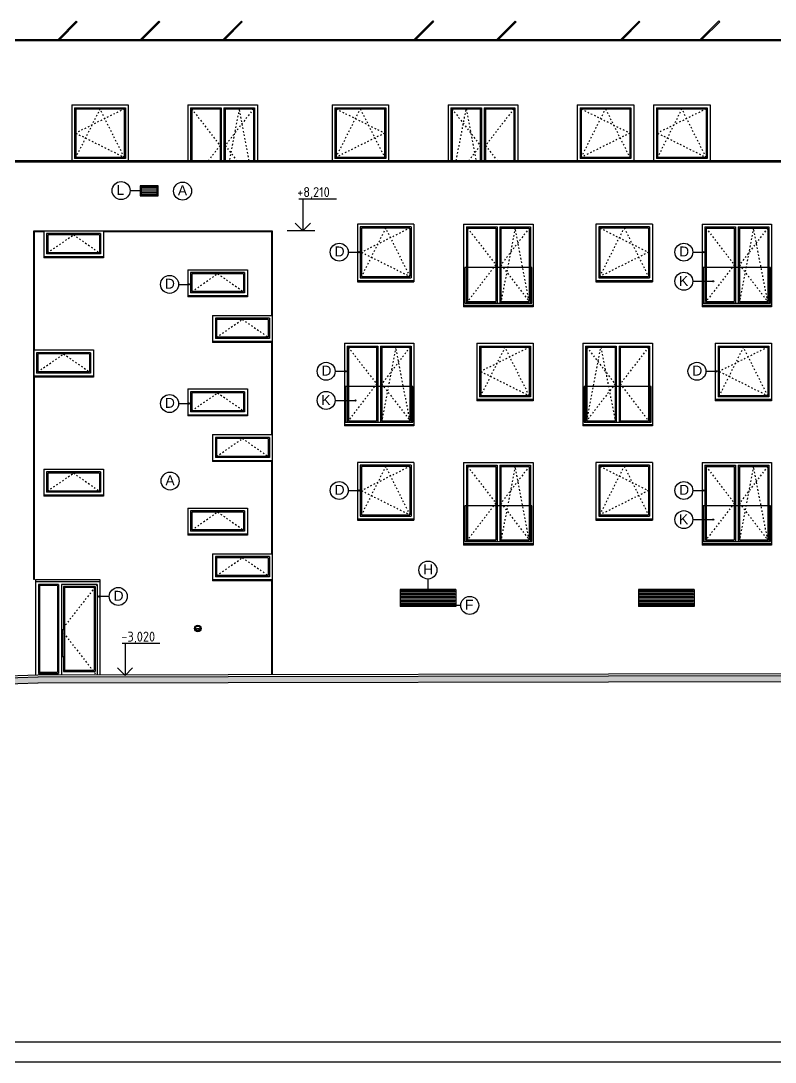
# Model space of a CAD drawing. Extents: x 3792242 to 5145247, y -1546315 to -1031918.
# Drawn here: x 4185303 to 4204283, y -1541362 to -1515147 of the extents above; entities that cross this region are included whole.
import ezdxf

# ---------------------------------------------------------------- set-up
doc = ezdxf.new("R2010")
doc.units = 0
doc.header["$MEASUREMENT"] = 0
doc.linetypes.add('ACAD_ISO03W100', pattern=[30, 12, -18])
for name, color, linetype in [('OKNÁ', 143, 'CONTINUOUS'), ('osi', 253, 'CONTINUOUS'), ('POZEMOK', 7, 'CONTINUOUS'), ('TENKÁ', 7, 'CONTINUOUS'), ('ZARIADENIE1', 145, 'CONTINUOUS'), ('ZZ-elektro', 221, 'CONTINUOUS')]:
    doc.layers.add(name, color=color, linetype=linetype)
doc.styles.add('ARIAL', font='arial.ttf')
doc.styles.add('STYLE1', font='isocp.shx')

msp = doc.modelspace()

# ---------------------------------------------------------------- hatches: boundary and pattern name
at = {"layer": 'TENKÁ', "ltscale": 0.25}
h = msp.add_hatch(color=256, dxfattribs=at)
h.dxf.hatch_style = 1
h.paths.add_polyline_path([(4188316.545, -1519435.5, 1), (4188316.545, -1519405.5, 1)])
h = msp.add_hatch(color=256, dxfattribs=at)
h.dxf.hatch_style = 1
h.paths.add_polyline_path([(4193805.045, -1520985.5, 1), (4193805.045, -1520955.5, 1)])
h = msp.add_hatch(color=256, dxfattribs=at)
h.dxf.hatch_style = 1
h.paths.add_polyline_path([(4202475.045, -1520985.5, 1), (4202475.045, -1520955.5, 1)])
h = msp.add_hatch(color=256, dxfattribs=at)
h.dxf.hatch_style = 1
h.paths.add_polyline_path([(4189535.045, -1521797, 1), (4189535.045, -1521767, 1)])
h = msp.add_hatch(color=256, dxfattribs=at)
h.dxf.hatch_style = 1
h.paths.add_polyline_path([(4202721.545, -1521718.913, 1), (4202721.545, -1521688.913, 1)])
h = msp.add_hatch(color=256, dxfattribs=at)
h.dxf.hatch_style = 1
h.paths.add_polyline_path([(4193475.045, -1523985.5, 1), (4193475.045, -1523955.5, 1)])
h = msp.add_hatch(color=256, dxfattribs=at)
h.dxf.hatch_style = 1
h.paths.add_polyline_path([(4202805.045, -1523985.5, 1), (4202805.045, -1523955.5, 1)])
h = msp.add_hatch(color=256, dxfattribs=at)
h.dxf.hatch_style = 1
h.paths.add_polyline_path([(4189535.045, -1524797, 1), (4189535.045, -1524767, 1)])
h = msp.add_hatch(color=256, dxfattribs=at)
h.dxf.hatch_style = 1
h.paths.add_polyline_path([(4193721.545, -1524718.913, 1), (4193721.545, -1524688.913, 1)])
h = msp.add_hatch(color=256, dxfattribs=at)
h.dxf.hatch_style = 1
h.paths.add_polyline_path([(4193805.045, -1526985.5, 1), (4193805.045, -1526955.5, 1)])
h = msp.add_hatch(color=256, dxfattribs=at)
h.dxf.hatch_style = 1
h.paths.add_polyline_path([(4202475.045, -1526985.5, 1), (4202475.045, -1526955.5, 1)])
h = msp.add_hatch(color=256, dxfattribs=at)
h.dxf.hatch_style = 1
h.paths.add_polyline_path([(4202721.545, -1527718.913, 1), (4202721.545, -1527688.913, 1)])
h = msp.add_hatch(color=256, dxfattribs=at)
h.dxf.hatch_style = 1
h.paths.add_polyline_path([(4187263.583, -1529653.48, -1), (4187263.583, -1529623.48, -1)])
h = msp.add_hatch(color=256, dxfattribs=at)
h.dxf.hatch_style = 1
h.paths.add_polyline_path([(4195529.314, -1529463.77, 1), (4195559.314, -1529463.77, 1)])
h = msp.add_hatch(color=256, dxfattribs=at)
h.dxf.hatch_style = 1
h.paths.add_polyline_path([(4196106.912, -1529878.77, -1), (4196106.912, -1529848.77, -1)])
at = {"layer": 'TENKÁ'}
h = msp.add_hatch(color=256, dxfattribs=at)
h.dxf.hatch_style = 1
h.paths.add_polyline_path([(4185737.282, -1531823.765), (4189524.862, -1531816.231), (4189524.862, -1531666.231), (4185735.056, -1531673.769), (4152154.309, -1532603.77), (4149572.724, -1532603.77), (4149572.724, -1532753.77), (4152156.386, -1532753.77)])
h = msp.add_hatch(color=256, dxfattribs=at)
h.dxf.hatch_style = 1
h.paths.add_polyline_path([(4189524.862, -1531666.231), (4189524.862, -1531816.231), (4223236.85, -1531749.176), (4223236.85, -1531599.176), (4218604.314, -1531608.39)])

# ---------------------------------------------------------------- linework, layer by layer
at = {"layer": 'OKNÁ'}
for p, q in [((4186684.314, -1517363.77), (4187904.314, -1517363.77)), ((4186684.314, -1517363.77), (4186684.314, -1518583.77)), ((4187904.314, -1517363.77), (4187904.314, -1518583.77)), ((4189604.314, -1517363.77), (4190314.314, -1517363.77)), ((4189604.314, -1517363.77), (4189604.314, -1518663.77)), ((4190314.314, -1517363.77), (4190314.314, -1518663.77)), ((4190444.314, -1517363.77), (4191154.314, -1517363.77)), ((4190444.314, -1517363.77), (4190444.314, -1518663.77)), ((4191154.314, -1517363.77), (4191154.314, -1518663.77)), ((4193234.314, -1517363.77), (4194454.314, -1517363.77)), ((4193234.314, -1517363.77), (4193234.314, -1518583.77)), ((4194454.314, -1517363.77), (4194454.314, -1518583.77)), ((4196154.314, -1517363.77), (4196864.314, -1517363.77)), ((4196154.314, -1517363.77), (4196154.314, -1518663.77)), ((4196864.314, -1517363.77), (4196864.314, -1518663.77)), ((4196994.314, -1517363.77), (4197704.314, -1517363.77)), ((4196994.314, -1517363.77), (4196994.314, -1518663.77)), ((4197704.314, -1517363.77), (4197704.314, -1518663.77)), ((4199404.314, -1517363.77), (4200624.314, -1517363.77)), ((4199404.314, -1517363.77), (4199404.314, -1518583.77)), ((4200624.314, -1517363.77), (4200624.314, -1518583.77)), ((4201324.314, -1517363.77), (4202544.314, -1517363.77)), ((4201324.314, -1517363.77), (4201324.314, -1518583.77)), ((4202544.314, -1517363.77), (4202544.314, -1518583.77)), ((4187904.314, -1518583.77), (4186684.314, -1518583.77)), ((4194454.314, -1518583.77), (4193234.314, -1518583.77)), ((4200624.314, -1518583.77), (4199404.314, -1518583.77)), ((4202544.314, -1518583.77), (4201324.314, -1518583.77)), ((4195094.314, -1520363.77), (4193874.314, -1520363.77)), ((4193874.314, -1520363.77), (4193874.314, -1521583.77)), ((4195094.314, -1520363.77), (4195094.314, -1521583.77)), ((4196544.314, -1520363.77), (4197254.314, -1520363.77)), ((4196544.314, -1520363.77), (4196544.314, -1522213.77)), ((4197254.314, -1520363.77), (4197254.314, -1522213.77)), ((4197384.314, -1520363.77), (4198094.314, -1520363.77)), ((4197384.314, -1520363.77), (4197384.314, -1522213.77)), ((4198094.314, -1520363.77), (4198094.314, -1522213.77)), ((4201094.314, -1520363.77), (4199874.314, -1520363.77)), ((4199874.314, -1520363.77), (4199874.314, -1521583.77)), ((4201094.314, -1520363.77), (4201094.314, -1521583.77)), ((4202544.314, -1520363.77), (4203254.314, -1520363.77)), ((4202544.314, -1520363.77), (4202544.314, -1522213.77)), ((4203254.314, -1520363.77), (4203254.314, -1522213.77)), ((4203384.314, -1520363.77), (4204094.314, -1520363.77)), ((4203384.314, -1520363.77), (4203384.314, -1522213.77)), ((4204094.314, -1520363.77), (4204094.314, -1522213.77)), ((4193874.314, -1521583.77), (4195094.314, -1521583.77)), ((4199874.314, -1521583.77), (4201094.314, -1521583.77)), ((4196544.314, -1522213.77), (4197254.314, -1522213.77)), ((4197384.314, -1522213.77), (4198094.314, -1522213.77)), ((4202544.314, -1522213.77), (4203254.314, -1522213.77)), ((4203384.314, -1522213.77), (4204094.314, -1522213.77)), ((4193544.314, -1523363.77), (4194254.314, -1523363.77)), ((4193544.314, -1523363.77), (4193544.314, -1525213.77)), ((4194254.314, -1523363.77), (4194254.314, -1525213.77)), ((4194384.314, -1523363.77), (4195094.314, -1523363.77)), ((4194384.314, -1523363.77), (4194384.314, -1525213.77)), ((4195094.314, -1523363.77), (4195094.314, -1525213.77)), ((4196874.314, -1523363.77), (4198094.314, -1523363.77)), ((4196874.314, -1523363.77), (4196874.314, -1524583.77)), ((4198094.314, -1523363.77), (4198094.314, -1524583.77)), ((4199544.314, -1523363.77), (4200254.314, -1523363.77)), ((4199544.314, -1523363.77), (4199544.314, -1525213.77)), ((4200254.314, -1523363.77), (4200254.314, -1525213.77)), ((4200384.314, -1523363.77), (4201094.314, -1523363.77)), ((4200384.314, -1523363.77), (4200384.314, -1525213.77)), ((4201094.314, -1523363.77), (4201094.314, -1525213.77)), ((4202874.314, -1523363.77), (4204094.314, -1523363.77)), ((4202874.314, -1523363.77), (4202874.314, -1524583.77)), ((4204094.314, -1523363.77), (4204094.314, -1524583.77)), ((4198094.314, -1524583.77), (4196874.314, -1524583.77)), ((4204094.314, -1524583.77), (4202874.314, -1524583.77)), ((4193544.314, -1525213.77), (4194254.314, -1525213.77)), ((4194384.314, -1525213.77), (4195094.314, -1525213.77)), ((4199544.314, -1525213.77), (4200254.314, -1525213.77)), ((4200384.314, -1525213.77), (4201094.314, -1525213.77)), ((4195094.314, -1526363.77), (4193874.314, -1526363.77)), ((4193874.314, -1526363.77), (4193874.314, -1527583.77)), ((4195094.314, -1526363.77), (4195094.314, -1527583.77)), ((4196544.314, -1526363.77), (4197254.314, -1526363.77)), ((4196544.314, -1526363.77), (4196544.314, -1528213.77)), ((4197254.314, -1526363.77), (4197254.314, -1528213.77)), ((4197384.314, -1526363.77), (4198094.314, -1526363.77)), ((4197384.314, -1526363.77), (4197384.314, -1528213.77)), ((4198094.314, -1526363.77), (4198094.314, -1528213.77)), ((4201094.314, -1526363.77), (4199874.314, -1526363.77)), ((4199874.314, -1526363.77), (4199874.314, -1527583.77)), ((4201094.314, -1526363.77), (4201094.314, -1527583.77)), ((4202544.314, -1526363.77), (4203254.314, -1526363.77)), ((4202544.314, -1526363.77), (4202544.314, -1528213.77)), ((4203254.314, -1526363.77), (4203254.314, -1528213.77)), ((4203384.314, -1526363.77), (4204094.314, -1526363.77)), ((4203384.314, -1526363.77), (4203384.314, -1528213.77)), ((4204094.314, -1526363.77), (4204094.314, -1528213.77)), ((4193874.314, -1527583.77), (4195094.314, -1527583.77)), ((4199874.314, -1527583.77), (4201094.314, -1527583.77)), ((4196544.314, -1528213.77), (4197254.314, -1528213.77)), ((4197384.314, -1528213.77), (4198094.314, -1528213.77)), ((4202544.314, -1528213.77), (4203254.314, -1528213.77)), ((4203384.314, -1528213.77), (4204094.314, -1528213.77)), ((4186224.314, -1529363.77), (4185774.314, -1529363.77)), ((4185774.314, -1529363.77), (4185774.314, -1531543.77)), ((4186224.314, -1529363.77), (4186224.314, -1531543.77)), ((4187144.314, -1529413.77), (4186404.314, -1529413.77)), ((4186404.314, -1529413.77), (4186404.314, -1531493.77)), ((4187144.314, -1529413.77), (4187144.314, -1531493.77)), ((4185774.314, -1531543.77), (4186224.314, -1531543.77)), ((4186404.314, -1531493.77), (4187144.314, -1531493.77))]:
    msp.add_line(p, q, dxfattribs=at)
at = {"layer": 'OKNÁ', "linetype": 'ACAD_ISO03W100', "ltscale": 3}
for p, q in [((4187904.314, -1517363.77), (4186684.314, -1517973.77)), ((4187294.314, -1517363.77), (4186684.314, -1518583.77)), ((4187904.314, -1518583.77), (4187294.314, -1517363.77)), ((4189604.314, -1517363.77), (4190314.314, -1518288.77)), ((4191154.314, -1517363.77), (4190444.314, -1518288.77)), ((4190799.314, -1517363.77), (4190549.855, -1518663.77)), ((4191048.774, -1518663.77), (4190799.314, -1517363.77)), ((4193234.314, -1517363.77), (4194454.314, -1517973.77)), ((4193234.314, -1518583.77), (4193844.314, -1517363.77)), ((4193844.314, -1517363.77), (4194454.314, -1518583.77)), ((4196154.314, -1517363.77), (4196864.314, -1518288.77)), ((4196259.855, -1518663.77), (4196509.314, -1517363.77)), ((4196509.314, -1517363.77), (4196758.774, -1518663.77)), ((4197704.314, -1517363.77), (4196994.314, -1518288.77)), ((4199404.314, -1517363.77), (4200624.314, -1517973.77)), ((4199404.314, -1518583.77), (4200014.314, -1517363.77)), ((4200014.314, -1517363.77), (4200624.314, -1518583.77)), ((4202544.314, -1517363.77), (4201324.314, -1517973.77)), ((4201934.314, -1517363.77), (4201324.314, -1518583.77)), ((4202544.314, -1518583.77), (4201934.314, -1517363.77)), ((4186684.314, -1517973.77), (4187904.314, -1518583.77)), ((4194454.314, -1517973.77), (4193234.314, -1518583.77)), ((4200624.314, -1517973.77), (4199404.314, -1518583.77)), ((4201324.314, -1517973.77), (4202544.314, -1518583.77)), ((4190314.314, -1518288.77), (4190026.476, -1518663.77)), ((4190444.314, -1518288.77), (4190732.152, -1518663.77)), ((4196864.314, -1518288.77), (4196576.476, -1518663.77)), ((4196994.314, -1518288.77), (4197282.152, -1518663.77)), ((4195094.314, -1520363.77), (4193874.314, -1520973.77)), ((4194484.314, -1520363.77), (4193874.314, -1521583.77)), ((4195094.314, -1521583.77), (4194484.314, -1520363.77)), ((4196544.314, -1520363.77), (4197254.314, -1521288.77)), ((4198094.314, -1520363.77), (4197384.314, -1521288.77)), ((4197739.314, -1520363.77), (4197384.314, -1522213.77)), ((4198094.314, -1522213.77), (4197739.314, -1520363.77)), ((4199874.314, -1520363.77), (4201094.314, -1520973.77)), ((4199874.314, -1521583.77), (4200484.314, -1520363.77)), ((4200484.314, -1520363.77), (4201094.314, -1521583.77)), ((4202544.314, -1520363.77), (4203254.314, -1521288.77)), ((4204094.314, -1520363.77), (4203384.314, -1521288.77)), ((4203739.314, -1520363.77), (4203384.314, -1522213.77)), ((4204094.314, -1522213.77), (4203739.314, -1520363.77)), ((4185979.314, -1520983.77), (4186629.314, -1520533.77)), ((4186629.314, -1520533.77), (4187279.314, -1520983.77)), ((4193874.314, -1520973.77), (4195094.314, -1521583.77)), ((4201094.314, -1520973.77), (4199874.314, -1521583.77)), ((4189604.314, -1521963.77), (4190254.314, -1521513.77)), ((4190254.314, -1521513.77), (4190904.314, -1521963.77)), ((4197254.314, -1521288.77), (4196544.314, -1522213.77)), ((4197384.314, -1521288.77), (4198094.314, -1522213.77)), ((4203254.314, -1521288.77), (4202544.314, -1522213.77)), ((4203384.314, -1521288.77), (4204094.314, -1522213.77)), ((4190229.314, -1523113.77), (4190879.314, -1522663.77)), ((4190879.314, -1522663.77), (4191529.314, -1523113.77)), ((4185729.314, -1523983.77), (4186379.314, -1523533.77)), ((4186379.314, -1523533.77), (4187029.314, -1523983.77)), ((4193544.314, -1523363.77), (4194254.314, -1524288.77)), ((4195094.314, -1523363.77), (4194384.314, -1524288.77)), ((4194739.314, -1523363.77), (4194384.314, -1525213.77)), ((4195094.314, -1525213.77), (4194739.314, -1523363.77)), ((4198094.314, -1523363.77), (4196874.314, -1523973.77)), ((4197484.314, -1523363.77), (4196874.314, -1524583.77)), ((4198094.314, -1524583.77), (4197484.314, -1523363.77)), ((4199544.314, -1523363.77), (4200254.314, -1524288.77)), ((4199544.314, -1525213.77), (4199899.314, -1523363.77)), ((4199899.314, -1523363.77), (4200254.314, -1525213.77)), ((4201094.314, -1523363.77), (4200384.314, -1524288.77)), ((4204094.314, -1523363.77), (4202874.314, -1523973.77)), ((4203484.314, -1523363.77), (4202874.314, -1524583.77)), ((4204094.314, -1524583.77), (4203484.314, -1523363.77)), ((4196874.314, -1523973.77), (4198094.314, -1524583.77)), ((4202874.314, -1523973.77), (4204094.314, -1524583.77)), ((4194254.314, -1524288.77), (4193544.314, -1525213.77)), ((4194384.314, -1524288.77), (4195094.314, -1525213.77)), ((4200254.314, -1524288.77), (4199544.314, -1525213.77)), ((4200384.314, -1524288.77), (4201094.314, -1525213.77)), ((4189604.314, -1524963.77), (4190254.314, -1524513.77)), ((4190254.314, -1524513.77), (4190904.314, -1524963.77)), ((4190229.314, -1526113.77), (4190879.314, -1525663.77)), ((4190879.314, -1525663.77), (4191529.314, -1526113.77)), ((4195094.314, -1526363.77), (4193874.314, -1526973.77)), ((4194484.314, -1526363.77), (4193874.314, -1527583.77)), ((4195094.314, -1527583.77), (4194484.314, -1526363.77)), ((4196544.314, -1526363.77), (4197254.314, -1527288.77)), ((4198094.314, -1526363.77), (4197384.314, -1527288.77)), ((4197739.314, -1526363.77), (4197384.314, -1528213.77)), ((4198094.314, -1528213.77), (4197739.314, -1526363.77)), ((4199874.314, -1526363.77), (4201094.314, -1526973.77)), ((4199874.314, -1527583.77), (4200484.314, -1526363.77)), ((4200484.314, -1526363.77), (4201094.314, -1527583.77)), ((4202544.314, -1526363.77), (4203254.314, -1527288.77)), ((4204094.314, -1526363.77), (4203384.314, -1527288.77)), ((4203739.314, -1526363.77), (4203384.314, -1528213.77)), ((4204094.314, -1528213.77), (4203739.314, -1526363.77)), ((4185979.314, -1526983.77), (4186629.314, -1526533.77)), ((4186629.314, -1526533.77), (4187279.314, -1526983.77)), ((4193874.314, -1526973.77), (4195094.314, -1527583.77)), ((4201094.314, -1526973.77), (4199874.314, -1527583.77)), ((4189604.314, -1527963.77), (4190254.314, -1527513.77)), ((4190254.314, -1527513.77), (4190904.314, -1527963.77)), ((4197254.314, -1527288.77), (4196544.314, -1528213.77)), ((4197384.314, -1527288.77), (4198094.314, -1528213.77)), ((4203254.314, -1527288.77), (4202544.314, -1528213.77)), ((4203384.314, -1527288.77), (4204094.314, -1528213.77)), ((4190229.314, -1529113.77), (4190879.314, -1528663.77)), ((4190879.314, -1528663.77), (4191529.314, -1529113.77)), ((4187224.314, -1529333.77), (4186324.314, -1530488.77)), ((4186324.314, -1530488.77), (4187206.448, -1531620.842))]:
    msp.add_line(p, q, dxfattribs=at)
at = {"layer": 'OKNÁ', "ltscale": 0.25}
for p, q in [((4187279.314, -1520533.77), (4185979.314, -1520533.77)), ((4185979.314, -1520533.77), (4185979.314, -1520983.77)), ((4187279.314, -1520533.77), (4187279.314, -1520983.77)), ((4187279.314, -1520983.77), (4185979.314, -1520983.77)), ((4190904.314, -1521513.77), (4189604.314, -1521513.77)), ((4189604.314, -1521513.77), (4189604.314, -1521963.77)), ((4190904.314, -1521513.77), (4190904.314, -1521963.77)), ((4190904.314, -1521963.77), (4189604.314, -1521963.77)), ((4191529.314, -1522663.77), (4190229.314, -1522663.77)), ((4190229.314, -1522663.77), (4190229.314, -1523113.77)), ((4191529.314, -1522663.77), (4191529.314, -1523113.77)), ((4191529.314, -1523113.77), (4190229.314, -1523113.77)), ((4185729.314, -1523533.77), (4185729.314, -1523983.77)), ((4187029.314, -1523533.77), (4185729.314, -1523533.77)), ((4185729.314, -1523533.77), (4185729.314, -1523983.77)), ((4187029.314, -1523533.77), (4187029.314, -1523983.77)), ((4187029.314, -1523983.77), (4185729.314, -1523983.77)), ((4190904.314, -1524513.77), (4189604.314, -1524513.77)), ((4189604.314, -1524513.77), (4189604.314, -1524963.77)), ((4190904.314, -1524513.77), (4190904.314, -1524963.77)), ((4190904.314, -1524963.77), (4189604.314, -1524963.77)), ((4191529.314, -1525663.77), (4190229.314, -1525663.77)), ((4190229.314, -1525663.77), (4190229.314, -1526113.77)), ((4191529.314, -1525663.77), (4191529.314, -1526113.77)), ((4191529.314, -1526113.77), (4190229.314, -1526113.77)), ((4187279.314, -1526533.77), (4185979.314, -1526533.77)), ((4185979.314, -1526533.77), (4185979.314, -1526983.77)), ((4187279.314, -1526533.77), (4187279.314, -1526983.77)), ((4187279.314, -1526983.77), (4185979.314, -1526983.77)), ((4190904.314, -1527513.77), (4189604.314, -1527513.77)), ((4189604.314, -1527513.77), (4189604.314, -1527963.77)), ((4190904.314, -1527513.77), (4190904.314, -1527963.77)), ((4190904.314, -1527963.77), (4189604.314, -1527963.77)), ((4191529.314, -1528663.77), (4190229.314, -1528663.77)), ((4190229.314, -1528663.77), (4190229.314, -1529113.77)), ((4191529.314, -1528663.77), (4191529.314, -1529113.77)), ((4191529.314, -1529113.77), (4190229.314, -1529113.77))]:
    msp.add_line(p, q, dxfattribs=at)
at = {"layer": 'osi', "color": 9}
msp.add_line((4192704.085, -1520433.77), (4192004.085, -1520433.77), dxfattribs=at)
at = {"layer": 'POZEMOK'}
msp.add_line((4185674.314, -1529263.77), (4187294.314, -1529263.77), dxfattribs=at)
msp.add_lwpolyline([(4186353.024, -1530472.217), (4186388.839, -1530472.217), (4186388.839, -1531160.084), (4186353.024, -1531160.084)], close=True, dxfattribs=at)
at = {"layer": 'TENKÁ'}
for p, q in [((4159004.314, -1515613.77), (4215129.314, -1515613.77)), ((4159004.314, -1515643.77), (4215129.314, -1515643.77)), ((4186584.314, -1517263.77), (4188004.314, -1517263.77)), ((4186584.314, -1517263.77), (4186584.314, -1518663.77)), ((4188004.314, -1517263.77), (4188004.314, -1518663.77)), ((4189504.314, -1517263.77), (4191254.314, -1517263.77)), ((4189504.314, -1517263.77), (4189504.314, -1518663.77)), ((4191254.314, -1517263.77), (4191254.314, -1518663.77)), ((4193134.314, -1517263.77), (4194554.314, -1517263.77)), ((4193134.314, -1517263.77), (4193134.314, -1518663.77)), ((4194554.314, -1517263.77), (4194554.314, -1518663.77)), ((4196054.314, -1517263.77), (4197804.314, -1517263.77)), ((4196054.314, -1517263.77), (4196054.314, -1518663.77)), ((4197804.314, -1517263.77), (4197804.314, -1518663.77)), ((4199304.314, -1517263.77), (4200724.314, -1517263.77)), ((4199304.314, -1517263.77), (4199304.314, -1518663.77)), ((4200724.314, -1517263.77), (4200724.314, -1518663.77)), ((4201224.314, -1517263.77), (4202644.314, -1517263.77)), ((4201224.314, -1517263.77), (4201224.314, -1518663.77)), ((4202644.314, -1517263.77), (4202644.314, -1518663.77)), ((4186654.314, -1517333.77), (4187934.314, -1517333.77)), ((4186654.314, -1517333.77), (4186654.314, -1518613.77)), ((4187934.314, -1517333.77), (4187934.314, -1518613.77)), ((4189574.314, -1517333.77), (4190344.314, -1517333.77)), ((4189574.314, -1517333.77), (4189574.314, -1518663.77)), ((4190344.314, -1517333.77), (4190344.314, -1518663.77)), ((4190414.314, -1517333.77), (4191184.314, -1517333.77)), ((4190414.314, -1517333.77), (4190414.314, -1518663.77)), ((4191184.314, -1517333.77), (4191184.314, -1518663.77)), ((4193204.314, -1517333.77), (4194484.314, -1517333.77)), ((4193204.314, -1517333.77), (4193204.314, -1518613.77)), ((4194484.314, -1517333.77), (4194484.314, -1518613.77)), ((4196124.314, -1517333.77), (4196894.314, -1517333.77)), ((4196124.314, -1517333.77), (4196124.314, -1518663.77)), ((4196894.314, -1517333.77), (4196894.314, -1518663.77)), ((4196964.314, -1517333.77), (4197734.314, -1517333.77)), ((4196964.314, -1517333.77), (4196964.314, -1518663.77)), ((4197734.314, -1517333.77), (4197734.314, -1518663.77)), ((4199374.314, -1517333.77), (4200654.314, -1517333.77)), ((4199374.314, -1517333.77), (4199374.314, -1518613.77)), ((4200654.314, -1517333.77), (4200654.314, -1518613.77)), ((4201294.314, -1517333.77), (4202574.314, -1517333.77)), ((4201294.314, -1517333.77), (4201294.314, -1518613.77)), ((4202574.314, -1517333.77), (4202574.314, -1518613.77)), ((4187934.314, -1518613.77), (4186654.314, -1518613.77)), ((4194484.314, -1518613.77), (4193204.314, -1518613.77)), ((4200654.314, -1518613.77), (4199374.314, -1518613.77)), ((4202574.314, -1518613.77), (4201294.314, -1518613.77)), ((4173034.314, -1518663.77), (4218634.314, -1518663.77)), ((4173034.314, -1518693.77), (4218634.314, -1518693.77)), ((4193774.314, -1520263.77), (4193774.314, -1521713.77)), ((4195194.314, -1520263.77), (4193774.314, -1520263.77)), ((4195124.314, -1520333.77), (4193844.314, -1520333.77)), ((4193844.314, -1520333.77), (4193844.314, -1521613.77)), ((4195124.314, -1520333.77), (4195124.314, -1521613.77)), ((4195194.314, -1520263.77), (4195194.314, -1521713.77)), ((4196444.314, -1520263.77), (4198194.314, -1520263.77)), ((4196444.314, -1520263.77), (4196444.314, -1522343.77)), ((4196514.314, -1520333.77), (4197284.314, -1520333.77)), ((4196514.314, -1520333.77), (4196514.314, -1522243.77)), ((4197284.314, -1520333.77), (4197284.314, -1522243.77)), ((4197354.314, -1520333.77), (4198124.314, -1520333.77)), ((4197354.314, -1520333.77), (4197354.314, -1522243.77)), ((4198124.314, -1520333.77), (4198124.314, -1522243.77)), ((4198194.314, -1520263.77), (4198194.314, -1522343.77)), ((4199774.314, -1520263.77), (4199774.314, -1521713.77)), ((4201194.314, -1520263.77), (4199774.314, -1520263.77)), ((4201124.314, -1520333.77), (4199844.314, -1520333.77)), ((4199844.314, -1520333.77), (4199844.314, -1521613.77)), ((4201124.314, -1520333.77), (4201124.314, -1521613.77)), ((4201194.314, -1520263.77), (4201194.314, -1521713.77)), ((4202444.314, -1520263.77), (4204194.314, -1520263.77)), ((4202444.314, -1520263.77), (4202444.314, -1522343.77)), ((4202514.314, -1520333.77), (4203284.314, -1520333.77)), ((4202514.314, -1520333.77), (4202514.314, -1522243.77)), ((4203284.314, -1520333.77), (4203284.314, -1522243.77)), ((4203354.314, -1520333.77), (4204124.314, -1520333.77)), ((4203354.314, -1520333.77), (4203354.314, -1522243.77)), ((4204124.314, -1520333.77), (4204124.314, -1522243.77)), ((4204194.314, -1520263.77), (4204194.314, -1522343.77)), ((4193774.314, -1521683.77), (4195194.314, -1521683.77)), ((4193774.314, -1521713.77), (4195194.314, -1521713.77)), ((4193844.314, -1521613.77), (4195124.314, -1521613.77)), ((4199774.314, -1521683.77), (4201194.314, -1521683.77)), ((4199774.314, -1521713.77), (4201194.314, -1521713.77)), ((4199844.314, -1521613.77), (4201124.314, -1521613.77)), ((4196514.314, -1522243.77), (4197284.314, -1522243.77)), ((4197354.314, -1522243.77), (4198124.314, -1522243.77)), ((4202514.314, -1522243.77), (4203284.314, -1522243.77)), ((4203354.314, -1522243.77), (4204124.314, -1522243.77)), ((4198194.314, -1522313.77), (4196444.314, -1522313.77)), ((4198194.314, -1522343.77), (4196444.314, -1522343.77)), ((4204194.314, -1522313.77), (4202444.314, -1522313.77)), ((4204194.314, -1522343.77), (4202444.314, -1522343.77)), ((4193444.314, -1523263.77), (4195194.314, -1523263.77)), ((4193444.314, -1523263.77), (4193444.314, -1525343.77)), ((4193514.314, -1523333.77), (4194284.314, -1523333.77)), ((4193514.314, -1523333.77), (4193514.314, -1525243.77)), ((4194284.314, -1523333.77), (4194284.314, -1525243.77)), ((4194354.314, -1523333.77), (4195124.314, -1523333.77)), ((4194354.314, -1523333.77), (4194354.314, -1525243.77)), ((4195124.314, -1523333.77), (4195124.314, -1525243.77)), ((4195194.314, -1523263.77), (4195194.314, -1525343.77)), ((4196774.314, -1523263.77), (4198194.314, -1523263.77)), ((4196774.314, -1523263.77), (4196774.314, -1524713.77)), ((4196844.314, -1523333.77), (4198124.314, -1523333.77)), ((4196844.314, -1523333.77), (4196844.314, -1524613.77)), ((4198124.314, -1523333.77), (4198124.314, -1524613.77)), ((4198194.314, -1523263.77), (4198194.314, -1524713.77)), ((4199444.314, -1523263.77), (4201194.314, -1523263.77)), ((4199444.314, -1523263.77), (4199444.314, -1525343.77)), ((4199514.314, -1523333.77), (4200284.314, -1523333.77)), ((4199514.314, -1523333.77), (4199514.314, -1525243.77)), ((4200284.314, -1523333.77), (4200284.314, -1525243.77)), ((4200354.314, -1523333.77), (4201124.314, -1523333.77)), ((4200354.314, -1523333.77), (4200354.314, -1525243.77)), ((4201124.314, -1523333.77), (4201124.314, -1525243.77)), ((4201194.314, -1523263.77), (4201194.314, -1525343.77)), ((4202774.314, -1523263.77), (4204194.314, -1523263.77)), ((4202774.314, -1523263.77), (4202774.314, -1524713.77)), ((4202844.314, -1523333.77), (4204124.314, -1523333.77)), ((4202844.314, -1523333.77), (4202844.314, -1524613.77)), ((4204124.314, -1523333.77), (4204124.314, -1524613.77)), ((4204194.314, -1523263.77), (4204194.314, -1524713.77)), ((4198124.314, -1524613.77), (4196844.314, -1524613.77)), ((4204124.314, -1524613.77), (4202844.314, -1524613.77)), ((4198194.314, -1524683.77), (4196774.314, -1524683.77)), ((4198194.314, -1524713.77), (4196774.314, -1524713.77)), ((4204194.314, -1524683.77), (4202774.314, -1524683.77)), ((4204194.314, -1524713.77), (4202774.314, -1524713.77)), ((4195194.314, -1525313.77), (4193444.314, -1525313.77)), ((4195194.314, -1525343.77), (4193444.314, -1525343.77)), ((4193514.314, -1525243.77), (4194284.314, -1525243.77)), ((4194354.314, -1525243.77), (4195124.314, -1525243.77)), ((4201194.314, -1525313.77), (4199444.314, -1525313.77)), ((4201194.314, -1525343.77), (4199444.314, -1525343.77)), ((4199514.314, -1525243.77), (4200284.314, -1525243.77)), ((4200354.314, -1525243.77), (4201124.314, -1525243.77)), ((4193774.314, -1526263.77), (4193774.314, -1527713.77)), ((4195194.314, -1526263.77), (4193774.314, -1526263.77)), ((4195124.314, -1526333.77), (4193844.314, -1526333.77)), ((4193844.314, -1526333.77), (4193844.314, -1527613.77)), ((4195124.314, -1526333.77), (4195124.314, -1527613.77)), ((4195194.314, -1526263.77), (4195194.314, -1527713.77)), ((4196444.314, -1526263.77), (4198194.314, -1526263.77)), ((4196444.314, -1526263.77), (4196444.314, -1528343.77)), ((4196514.314, -1526333.77), (4197284.314, -1526333.77)), ((4196514.314, -1526333.77), (4196514.314, -1528243.77)), ((4197284.314, -1526333.77), (4197284.314, -1528243.77)), ((4197354.314, -1526333.77), (4198124.314, -1526333.77)), ((4197354.314, -1526333.77), (4197354.314, -1528243.77)), ((4198124.314, -1526333.77), (4198124.314, -1528243.77)), ((4198194.314, -1526263.77), (4198194.314, -1528343.77)), ((4199774.314, -1526263.77), (4199774.314, -1527713.77)), ((4201194.314, -1526263.77), (4199774.314, -1526263.77)), ((4201124.314, -1526333.77), (4199844.314, -1526333.77)), ((4199844.314, -1526333.77), (4199844.314, -1527613.77)), ((4201124.314, -1526333.77), (4201124.314, -1527613.77)), ((4201194.314, -1526263.77), (4201194.314, -1527713.77)), ((4202444.314, -1526263.77), (4204194.314, -1526263.77)), ((4202444.314, -1526263.77), (4202444.314, -1528343.77)), ((4202514.314, -1526333.77), (4203284.314, -1526333.77)), ((4202514.314, -1526333.77), (4202514.314, -1528243.77)), ((4203284.314, -1526333.77), (4203284.314, -1528243.77)), ((4203354.314, -1526333.77), (4204124.314, -1526333.77)), ((4203354.314, -1526333.77), (4203354.314, -1528243.77)), ((4204124.314, -1526333.77), (4204124.314, -1528243.77)), ((4204194.314, -1526263.77), (4204194.314, -1528343.77)), ((4193774.314, -1527683.77), (4195194.314, -1527683.77)), ((4193774.314, -1527713.77), (4195194.314, -1527713.77)), ((4193844.314, -1527613.77), (4195124.314, -1527613.77)), ((4199774.314, -1527683.77), (4201194.314, -1527683.77)), ((4199774.314, -1527713.77), (4201194.314, -1527713.77)), ((4199844.314, -1527613.77), (4201124.314, -1527613.77)), ((4198194.314, -1528313.77), (4196444.314, -1528313.77)), ((4196514.314, -1528243.77), (4197284.314, -1528243.77)), ((4197354.314, -1528243.77), (4198124.314, -1528243.77)), ((4204194.314, -1528313.77), (4202444.314, -1528313.77)), ((4202514.314, -1528243.77), (4203284.314, -1528243.77)), ((4203354.314, -1528243.77), (4204124.314, -1528243.77)), ((4198194.314, -1528343.77), (4196444.314, -1528343.77)), ((4204194.314, -1528343.77), (4202444.314, -1528343.77)), ((4185674.314, -1529213.77), (4187294.314, -1529213.77)), ((4185674.314, -1529213.77), (4185674.314, -1531625.432)), ((4186254.314, -1529333.77), (4185744.314, -1529333.77)), ((4185744.314, -1529333.77), (4185744.314, -1531573.77)), ((4186254.314, -1529333.77), (4186254.314, -1531573.77)), ((4187224.314, -1529333.77), (4186324.314, -1529333.77)), ((4186324.314, -1529333.77), (4186324.314, -1531621.841)), ((4187174.314, -1529383.77), (4186374.314, -1529383.77)), ((4186374.314, -1529383.77), (4186374.314, -1530472.217)), ((4187174.314, -1529383.77), (4187174.314, -1531523.77)), ((4187224.314, -1529333.77), (4187224.314, -1531623.631)), ((4187294.314, -1529213.77), (4187294.314, -1531620.667)), ((4186374.314, -1531160.084), (4186374.314, -1531523.77)), ((4185735.698, -1531673.751), (4152154.309, -1532603.77)), ((4185734.314, -1531623.77), (4152514.7, -1532543.77)), ((4223236.85, -1531549.175), (4185734.314, -1531623.77)), ((4223236.85, -1531599.176), (4185734.414, -1531673.77)), ((4185744.314, -1531573.77), (4186254.314, -1531573.77)), ((4186374.314, -1531523.77), (4187174.314, -1531523.77)), ((4185739.851, -1531823.694), (4152156.386, -1532753.77)), ((4223236.85, -1531749.176), (4185734.712, -1531823.77))]:
    msp.add_line(p, q, dxfattribs=at)
at = {"layer": 'TENKÁ', "ltscale": 0.25}
for p, q in [((4188052.486, -1519420.5), (4188316.545, -1519420.5)), ((4185879.314, -1520433.77), (4185879.314, -1521113.77)), ((4185879.314, -1520433.77), (4187379.314, -1520433.77)), ((4187379.314, -1520433.77), (4187379.314, -1521113.77)), ((4187309.314, -1520503.77), (4185949.314, -1520503.77)), ((4185949.314, -1520503.77), (4185949.314, -1521013.77)), ((4187309.314, -1520503.77), (4187309.314, -1521013.77)), ((4193540.986, -1520970.5), (4193805.045, -1520970.5)), ((4202210.986, -1520970.5), (4202475.045, -1520970.5)), ((4185879.314, -1521083.77), (4187379.314, -1521083.77)), ((4187379.314, -1521113.77), (4185879.314, -1521113.77)), ((4187309.314, -1521013.77), (4185949.314, -1521013.77)), ((4189504.314, -1521413.77), (4189504.314, -1522093.77)), ((4189504.314, -1521413.77), (4191004.314, -1521413.77)), ((4190934.314, -1521483.77), (4189574.314, -1521483.77)), ((4189574.314, -1521483.77), (4189574.314, -1521993.77)), ((4190934.314, -1521483.77), (4190934.314, -1521993.77)), ((4191004.314, -1521413.77), (4191004.314, -1522093.77)), ((4189270.986, -1521782), (4189535.045, -1521782)), ((4202210.986, -1521703.913), (4202721.545, -1521703.913)), ((4190934.314, -1521993.77), (4189574.314, -1521993.77)), ((4189504.314, -1522063.77), (4191004.314, -1522063.77)), ((4191004.314, -1522093.77), (4189504.314, -1522093.77)), ((4190129.314, -1522563.77), (4190129.314, -1523243.77)), ((4190129.314, -1522563.77), (4191629.314, -1522563.77)), ((4191559.314, -1522633.77), (4190199.314, -1522633.77)), ((4190199.314, -1522633.77), (4190199.314, -1523143.77)), ((4191559.314, -1522633.77), (4191559.314, -1523143.77)), ((4190129.314, -1523213.77), (4191629.314, -1523213.77)), ((4191629.314, -1523243.77), (4190129.314, -1523243.77)), ((4191559.314, -1523143.77), (4190199.314, -1523143.77)), ((4185629.314, -1523433.77), (4185629.314, -1524113.77)), ((4185629.314, -1523433.77), (4185629.314, -1524113.77)), ((4185629.314, -1523433.77), (4187129.314, -1523433.77)), ((4185699.314, -1523503.77), (4185699.314, -1524013.77)), ((4187059.314, -1523503.77), (4185699.314, -1523503.77)), ((4185699.314, -1523503.77), (4185699.314, -1524013.77)), ((4187059.314, -1523503.77), (4187059.314, -1524013.77)), ((4187129.314, -1523433.77), (4187129.314, -1524113.77)), ((4185629.314, -1524083.77), (4187129.314, -1524083.77)), ((4187129.314, -1524113.77), (4185629.314, -1524113.77)), ((4187059.314, -1524013.77), (4185699.314, -1524013.77)), ((4193210.986, -1523970.5), (4193475.045, -1523970.5)), ((4202540.986, -1523970.5), (4202805.045, -1523970.5)), ((4189504.314, -1524413.77), (4189504.314, -1525093.77)), ((4189504.314, -1524413.77), (4191004.314, -1524413.77)), ((4190934.314, -1524483.77), (4189574.314, -1524483.77)), ((4189574.314, -1524483.77), (4189574.314, -1524993.77)), ((4190934.314, -1524483.77), (4190934.314, -1524993.77)), ((4191004.314, -1524413.77), (4191004.314, -1525093.77)), ((4189270.986, -1524782), (4189535.045, -1524782)), ((4193210.986, -1524703.913), (4193721.545, -1524703.913)), ((4189504.314, -1525063.77), (4191004.314, -1525063.77)), ((4191004.314, -1525093.77), (4189504.314, -1525093.77)), ((4190934.314, -1524993.77), (4189574.314, -1524993.77)), ((4190129.314, -1525563.77), (4190129.314, -1526243.77)), ((4190129.314, -1525563.77), (4191629.314, -1525563.77)), ((4191559.314, -1525633.77), (4190199.314, -1525633.77)), ((4190199.314, -1525633.77), (4190199.314, -1526143.77)), ((4191559.314, -1525633.77), (4191559.314, -1526143.77)), ((4190129.314, -1526213.77), (4191629.314, -1526213.77)), ((4191559.314, -1526143.77), (4190199.314, -1526143.77)), ((4185879.314, -1526433.77), (4185879.314, -1527113.77)), ((4185879.314, -1526433.77), (4187379.314, -1526433.77)), ((4187379.314, -1526433.77), (4187379.314, -1527113.77)), ((4191629.314, -1526243.77), (4190129.314, -1526243.77)), ((4187309.314, -1526503.77), (4185949.314, -1526503.77)), ((4185949.314, -1526503.77), (4185949.314, -1527013.77)), ((4187309.314, -1526503.77), (4187309.314, -1527013.77)), ((4187309.314, -1527013.77), (4185949.314, -1527013.77)), ((4193540.986, -1526970.5), (4193805.045, -1526970.5)), ((4202210.986, -1526970.5), (4202475.045, -1526970.5)), ((4185879.314, -1527083.77), (4187379.314, -1527083.77)), ((4187379.314, -1527113.77), (4185879.314, -1527113.77)), ((4189504.314, -1527413.77), (4189504.314, -1528093.77)), ((4189504.314, -1527413.77), (4191004.314, -1527413.77)), ((4190934.314, -1527483.77), (4189574.314, -1527483.77)), ((4189574.314, -1527483.77), (4189574.314, -1527993.77)), ((4190934.314, -1527483.77), (4190934.314, -1527993.77)), ((4191004.314, -1527413.77), (4191004.314, -1528093.77)), ((4202210.986, -1527703.913), (4202721.545, -1527703.913)), ((4189504.314, -1528063.77), (4191004.314, -1528063.77)), ((4190934.314, -1527993.77), (4189574.314, -1527993.77)), ((4191004.314, -1528093.77), (4189504.314, -1528093.77)), ((4190129.314, -1528563.77), (4190129.314, -1529243.77)), ((4190129.314, -1528563.77), (4191629.314, -1528563.77)), ((4191559.314, -1528633.77), (4190199.314, -1528633.77)), ((4190199.314, -1528633.77), (4190199.314, -1529143.77)), ((4191559.314, -1528633.77), (4191559.314, -1529143.77)), ((4190129.314, -1529213.77), (4191629.314, -1529213.77)), ((4191629.314, -1529243.77), (4190129.314, -1529243.77)), ((4191559.314, -1529143.77), (4190199.314, -1529143.77)), ((4195544.314, -1529199.711), (4195544.314, -1529463.77)), ((4187527.643, -1529638.48), (4187263.583, -1529638.48)), ((4196370.971, -1529863.77), (4196106.912, -1529863.77)), ((4244288.173, -1540862.357), (4149171.359, -1540862.357)), ((4244788.173, -1541362.357), (4148671.359, -1541362.357))]:
    msp.add_line(p, q, dxfattribs=at)
at = {"layer": 'TENKÁ', "color": 8}
for p, q in [((4188329.314, -1519333.77), (4188729.314, -1519333.77)), ((4188329.314, -1519378.77), (4188729.314, -1519378.77)), ((4188329.314, -1519423.77), (4188729.314, -1519423.77)), ((4188329.314, -1519468.77), (4188729.314, -1519468.77)), ((4188329.314, -1519513.77), (4188729.314, -1519513.77)), ((4185629.314, -1529213.77), (4185629.314, -1520433.77)), ((4185629.314, -1520433.77), (4185879.314, -1520433.77)), ((4185649.314, -1520453.77), (4185879.314, -1520453.77)), ((4185649.314, -1523433.77), (4185649.314, -1520453.77)), ((4187379.314, -1520433.77), (4191629.314, -1520433.77)), ((4187379.314, -1520453.77), (4191609.314, -1520453.77)), ((4191609.314, -1520453.77), (4191609.314, -1522563.77)), ((4191629.314, -1520433.77), (4191629.314, -1531612.045)), ((4191609.314, -1523243.77), (4191609.314, -1525563.77)), ((4185649.314, -1529213.77), (4185649.314, -1524113.77)), ((4191609.314, -1526243.77), (4191609.314, -1528563.77)), ((4185649.314, -1529213.77), (4185629.314, -1529213.77)), ((4191609.314, -1529243.77), (4191609.314, -1531612.045)), ((4194844.314, -1529463.77), (4194844.314, -1529893.77)), ((4196244.314, -1529463.77), (4194844.314, -1529463.77)), ((4196244.314, -1529463.77), (4196244.314, -1529893.77)), ((4200844.314, -1529463.77), (4200844.314, -1529893.77)), ((4202244.314, -1529463.77), (4200844.314, -1529463.77)), ((4202244.314, -1529463.77), (4202244.314, -1529893.77)), ((4196244.314, -1529863.77), (4194844.314, -1529863.77)), ((4196244.314, -1529893.77), (4194844.314, -1529893.77)), ((4202244.314, -1529863.77), (4200844.314, -1529863.77)), ((4202244.314, -1529893.77), (4200844.314, -1529893.77))]:
    msp.add_line(p, q, dxfattribs=at)
at = {"layer": 'TENKÁ', "linetype": 'ByBlock', "ltscale": 0.25}
for p, q in [((4193243.807, -1519633.77), (4192296.011, -1519633.77)), ((4192396.198, -1519633.77), (4192396.198, -1520433.77)), ((4192396.198, -1520433.77), (4192205.279, -1520242.851)), ((4192396.198, -1520433.77), (4192587.116, -1520242.851)), ((4188799.037, -1530825.432), (4187851.24, -1530825.432)), ((4187924.003, -1530825.432), (4187924.003, -1531625.432)), ((4187924.003, -1531625.432), (4187733.085, -1531434.513)), ((4187924.003, -1531625.432), (4188114.922, -1531434.513))]:
    msp.add_line(p, q, dxfattribs=at)
at = {"layer": 'TENKÁ', "color": 8}
for points in [[(4188754.314, -1519298.77), (4188304.314, -1519298.77), (4188304.314, -1519548.77), (4188754.314, -1519548.77)], [(4188729.314, -1519323.77), (4188329.314, -1519323.77), (4188329.314, -1519523.77), (4188729.314, -1519523.77)], [(4194866.314, -1529486.52), (4196222.314, -1529486.52), (4196222.314, -1529529.02), (4194866.314, -1529529.02)], [(4194866.314, -1529564.52), (4196222.314, -1529564.52), (4196222.314, -1529607.02), (4194866.314, -1529607.02)], [(4194866.314, -1529642.52), (4196222.314, -1529642.52), (4196222.314, -1529685.02), (4194866.314, -1529685.02)], [(4200866.314, -1529486.52), (4202222.314, -1529486.52), (4202222.314, -1529529.02), (4200866.314, -1529529.02)], [(4200866.314, -1529564.52), (4202222.314, -1529564.52), (4202222.314, -1529607.02), (4200866.314, -1529607.02)], [(4200866.314, -1529642.52), (4202222.314, -1529642.52), (4202222.314, -1529685.02), (4200866.314, -1529685.02)], [(4194866.314, -1529720.52), (4196222.314, -1529720.52), (4196222.314, -1529763.02), (4194866.314, -1529763.02)], [(4194866.314, -1529798.52), (4196222.314, -1529798.52), (4196222.314, -1529841.02), (4194866.314, -1529841.02)], [(4200866.314, -1529720.52), (4202222.314, -1529720.52), (4202222.314, -1529763.02), (4200866.314, -1529763.02)], [(4200866.314, -1529798.52), (4202222.314, -1529798.52), (4202222.314, -1529841.02), (4200866.314, -1529841.02)]]:
    msp.add_lwpolyline(points, close=True, dxfattribs=at)
at = {"layer": 'TENKÁ', "ltscale": 0.25}
for centre, radius in [((4187826.314, -1519420.5), 226.172), ((4188316.545, -1519420.5), 15), ((4189371.973, -1519433.654), 226.172), ((4193314.814, -1520970.5), 226.172), ((4193805.045, -1520970.5), 15), ((4201984.814, -1520970.5), 226.172), ((4202475.045, -1520970.5), 15), ((4201984.814, -1521703.913), 226.172), ((4189044.814, -1521782), 226.172), ((4189535.045, -1521782), 15), ((4202721.545, -1521703.913), 15), ((4192984.814, -1523970.5), 226.172), ((4202314.814, -1523970.5), 226.172), ((4193475.045, -1523970.5), 15), ((4202805.045, -1523970.5), 15), ((4189044.814, -1524782), 226.172), ((4192984.814, -1524703.913), 226.172), ((4189535.045, -1524782), 15), ((4193721.545, -1524703.913), 15), ((4189059.244, -1526732.682), 226.172), ((4193314.814, -1526970.5), 226.172), ((4201984.814, -1526970.5), 226.172), ((4193805.045, -1526970.5), 15), ((4202475.045, -1526970.5), 15), ((4201984.814, -1527703.913), 226.172), ((4202721.545, -1527703.913), 15), ((4195544.314, -1528973.539), 226.172), ((4187263.583, -1529638.48), 15), ((4187753.814, -1529638.48), 226.172), ((4195544.314, -1529463.77), 15), ((4196597.143, -1529863.77), 226.172), ((4196106.912, -1529863.77), 15)]:
    msp.add_circle(centre, radius, dxfattribs=at)
at = {"layer": 'TENKÁ', "color": 8}
for radius in [82.5, 60]:
    msp.add_circle((4189754.314, -1530443.77), radius, dxfattribs=at)
msp.add_open_spline([(4189704.314, -1530469.27), (4189704.314, -1530469.571), (4189704.341, -1530470.178), (4189704.462, -1530471.091), (4189704.665, -1530472.013), (4189704.956, -1530472.947), (4189705.336, -1530473.894), (4189705.811, -1530474.856), (4189706.385, -1530475.829), (4189707.06, -1530476.812), (4189707.839, -1530477.8), (4189708.722, -1530478.79), (4189709.711, -1530479.776), (4189710.804, -1530480.755), (4189712, -1530481.721), (4189713.297, -1530482.67), (4189714.693, -1530483.598), (4189716.185, -1530484.5), (4189717.768, -1530485.374), (4189719.44, -1530486.214), (4189721.196, -1530487.019), (4189723.032, -1530487.785), (4189724.943, -1530488.509), (4189726.924, -1530489.189), (4189728.971, -1530489.822), (4189731.079, -1530490.408), (4189733.242, -1530490.942), (4189735.455, -1530491.425), (4189737.714, -1530491.855), (4189740.011, -1530492.23), (4189742.343, -1530492.549), (4189744.703, -1530492.811), (4189747.086, -1530493.016), (4189749.486, -1530493.163), (4189751.897, -1530493.251), (4189754.314, -1530493.28), (4189756.731, -1530493.251), (4189759.143, -1530493.163), (4189761.542, -1530493.016), (4189763.925, -1530492.811), (4189766.285, -1530492.549), (4189768.617, -1530492.23), (4189770.915, -1530491.855), (4189773.173, -1530491.425), (4189775.386, -1530490.942), (4189777.55, -1530490.408), (4189779.657, -1530489.822), (4189781.704, -1530489.189), (4189783.686, -1530488.509), (4189785.597, -1530487.785), (4189787.432, -1530487.019), (4189789.188, -1530486.214), (4189790.86, -1530485.374), (4189792.443, -1530484.5), (4189793.935, -1530483.598), (4189795.331, -1530482.67), (4189796.628, -1530481.721), (4189797.825, -1530480.755), (4189798.918, -1530479.776), (4189799.906, -1530478.79), (4189800.79, -1530477.8), (4189801.568, -1530476.812), (4189802.243, -1530475.829), (4189802.817, -1530474.856), (4189803.292, -1530473.894), (4189803.673, -1530472.947), (4189803.963, -1530472.013), (4189804.167, -1530471.091), (4189804.287, -1530470.178), (4189804.327, -1530469.27), (4189804.287, -1530468.363), (4189804.167, -1530467.45), (4189803.963, -1530466.528), (4189803.673, -1530465.594), (4189803.292, -1530464.646), (4189802.817, -1530463.685), (4189802.243, -1530462.712), (4189801.568, -1530461.729), (4189800.79, -1530460.741), (4189799.906, -1530459.751), (4189798.918, -1530458.764), (4189797.825, -1530457.786), (4189796.628, -1530456.819), (4189795.331, -1530455.87), (4189793.935, -1530454.942), (4189792.443, -1530454.04), (4189790.86, -1530453.167), (4189789.188, -1530452.326), (4189787.432, -1530451.522), (4189785.597, -1530450.756), (4189783.686, -1530450.032), (4189781.704, -1530449.352), (4189779.657, -1530448.718), (4189777.55, -1530448.133), (4189775.386, -1530447.598), (4189773.173, -1530447.115), (4189770.915, -1530446.686), (4189768.617, -1530446.311), (4189766.285, -1530445.992), (4189763.925, -1530445.73), (4189761.542, -1530445.525), (4189759.143, -1530445.378), (4189756.731, -1530445.29), (4189754.314, -1530445.26), (4189751.897, -1530445.29), (4189749.486, -1530445.378), (4189747.086, -1530445.525), (4189744.703, -1530445.73), (4189742.343, -1530445.992), (4189740.011, -1530446.311), (4189737.714, -1530446.686), (4189735.455, -1530447.115), (4189733.242, -1530447.598), (4189731.079, -1530448.133), (4189728.971, -1530448.718), (4189726.924, -1530449.352), (4189724.943, -1530450.032), (4189723.032, -1530450.756), (4189721.196, -1530451.522), (4189719.44, -1530452.326), (4189717.768, -1530453.167), (4189716.185, -1530454.04), (4189714.693, -1530454.942), (4189713.297, -1530455.87), (4189712, -1530456.819), (4189710.804, -1530457.786), (4189709.711, -1530458.764), (4189708.722, -1530459.751), (4189707.839, -1530460.741), (4189707.06, -1530461.729), (4189706.385, -1530462.712), (4189705.811, -1530463.685), (4189705.336, -1530464.646), (4189704.956, -1530465.594), (4189704.665, -1530466.528), (4189704.462, -1530467.45), (4189704.341, -1530468.362), (4189704.314, -1530468.969), (4189704.314, -1530469.27)], degree=3, knots=[0, 0, 0, 0, 0.903448812, 1.819047439, 2.758420998, 3.732218919, 4.749790462, 5.81900714, 6.946221337, 8.136329954, 9.392904819, 10.718354866, 12.114093816, 13.580696839, 15.118037857, 16.725404936, 18.401594636, 20.144987911, 21.953610708, 23.825182364, 25.757154524, 27.746742827, 29.790953174, 31.886603958, 34.030345311, 36.218676177, 38.447959794, 40.714438018, 43.014244822, 45.34341919, 47.697917593, 50.073626156, 52.466372619, 54.871938152, 57.286069068, 59.704488471, 62.122907874, 64.53703879, 66.942604323, 69.335350786, 71.711059349, 74.065557752, 76.39473212, 78.694538924, 80.961017148, 83.190300765, 85.378631631, 87.522372984, 89.618023768, 91.662234116, 93.651822418, 95.583794578, 97.455366234, 99.263989031, 101.007382306, 102.683572006, 104.290939085, 105.828280103, 107.294883126, 108.690622076, 110.016072123, 111.272646988, 112.462755606, 113.589969802, 114.659186481, 115.676758023, 116.650555944, 117.589929504, 118.50552813, 119.408976942, 120.312425754, 121.228024381, 122.16739794, 123.141195861, 124.158767404, 125.227984082, 126.355198279, 127.545306896, 128.801881761, 130.127331808, 131.523070759, 132.989673781, 134.527014799, 136.134381878, 137.810571578, 139.553964853, 141.36258765, 143.234159307, 145.166131466, 147.155719769, 149.199930117, 151.295580901, 153.439322253, 155.62765312, 157.856936736, 160.12341496, 162.423221764, 164.752396132, 167.106894535, 169.482603098, 171.875349561, 174.280915095, 176.69504601, 179.113465413, 181.531884817, 183.946015732, 186.351581265, 188.744327729, 191.120036292, 193.474534694, 195.803709063, 198.103515866, 200.36999409, 202.599277707, 204.787608573, 206.931349926, 209.02700071, 211.071211058, 213.060799361, 214.99277152, 216.864343177, 218.672965974, 220.416359248, 222.092548948, 223.699916027, 225.237257045, 226.703860068, 228.099599018, 229.425049065, 230.68162393, 231.871732548, 232.998946745, 234.068163423, 235.085734965, 236.059532887, 236.998906446, 237.914505072, 238.817953884, 238.817953884, 238.817953884, 238.817953884], dxfattribs=at)
at = {"layer": 'ZARIADENIE1'}
for points in [[(4198164.314, -1521353.77), (4196474.314, -1521353.77), (4196474.314, -1522253.77), (4198164.314, -1522253.77)], [(4204164.314, -1521353.77), (4202474.314, -1521353.77), (4202474.314, -1522253.77), (4204164.314, -1522253.77)], [(4195164.314, -1524353.77), (4193474.314, -1524353.77), (4193474.314, -1525253.77), (4195164.314, -1525253.77)], [(4201164.314, -1524353.77), (4199474.314, -1524353.77), (4199474.314, -1525253.77), (4201164.314, -1525253.77)], [(4198164.314, -1527353.77), (4196474.314, -1527353.77), (4196474.314, -1528253.77), (4198164.314, -1528253.77)], [(4204164.314, -1527353.77), (4202474.314, -1527353.77), (4202474.314, -1528253.77), (4204164.314, -1528253.77)]]:
    msp.add_lwpolyline(points, close=True, dxfattribs=at)
at = {"layer": 'ZZ-elektro', "color": 253, "lineweight": 30, "ltscale": 10}
for p, q in [((4186699.183, -1515153.77), (4186239.183, -1515613.77)), ((4186720.396, -1515174.983), (4186281.609, -1515613.77)), ((4186699.183, -1515153.77), (4186720.396, -1515174.983)), ((4188775.183, -1515153.77), (4188315.183, -1515613.77)), ((4188796.396, -1515174.983), (4188357.609, -1515613.77)), ((4188775.183, -1515153.77), (4188796.396, -1515174.983)), ((4190851.183, -1515153.77), (4190391.183, -1515613.77)), ((4190872.396, -1515174.983), (4190433.609, -1515613.77)), ((4190851.183, -1515153.77), (4190872.396, -1515174.983)), ((4195666.791, -1515147.322), (4195206.791, -1515607.322)), ((4195688.004, -1515168.535), (4195249.217, -1515607.322)), ((4195666.791, -1515147.322), (4195688.004, -1515168.535)), ((4197742.791, -1515153.77), (4197282.791, -1515613.77)), ((4197764.004, -1515174.983), (4197325.217, -1515613.77)), ((4197742.791, -1515153.77), (4197764.004, -1515174.983)), ((4200856.791, -1515153.77), (4200396.791, -1515613.77)), ((4200878.004, -1515174.983), (4200439.217, -1515613.77)), ((4200856.791, -1515153.77), (4200878.004, -1515174.983)), ((4202867.527, -1515147.322), (4202407.527, -1515607.322)), ((4202888.741, -1515168.535), (4202449.954, -1515607.322)), ((4202867.527, -1515147.322), (4202888.741, -1515168.535))]:
    msp.add_line(p, q, dxfattribs=at)

# ---------------------------------------------------------------- texts
at = {"layer": 'TENKÁ', "lineweight": 40, "ltscale": 0.25, "style": 'ARIAL'}
for s, p in [('L', (4187708.128, -1519528.391)), ('A', (4189253.787, -1519541.545)), ('D', (4193196.628, -1521078.391)), ('D', (4201866.628, -1521078.391)), ('D', (4188926.628, -1521889.891)), ('K', (4201862.628, -1521819.132)), ('D', (4192866.628, -1524078.391)), ('D', (4202196.628, -1524078.391)), ('D', (4188926.628, -1524889.891)), ('K', (4192862.628, -1524819.132)), ('A', (4188941.057, -1526840.573)), ('D', (4193196.628, -1527078.391)), ('D', (4201866.628, -1527078.391)), ('K', (4201862.628, -1527819.132)), ('H', (4195426.128, -1529081.43)), ('D', (4187635.628, -1529746.371)), ('F', (4196478.956, -1529971.661))]:
    msp.add_text(s, height=250, dxfattribs=at).set_placement(p)
at = {"layer": 'TENKÁ', "ltscale": 0.25, "style": 'STYLE1'}
for s, p in [('+8,210', (4192256.976, -1519583.728)), ('-3,020', (4187833.112, -1530774.779))]:
    msp.add_text(s, height=250, dxfattribs=at).set_placement(p)

doc.saveas('drawing.dxf')
